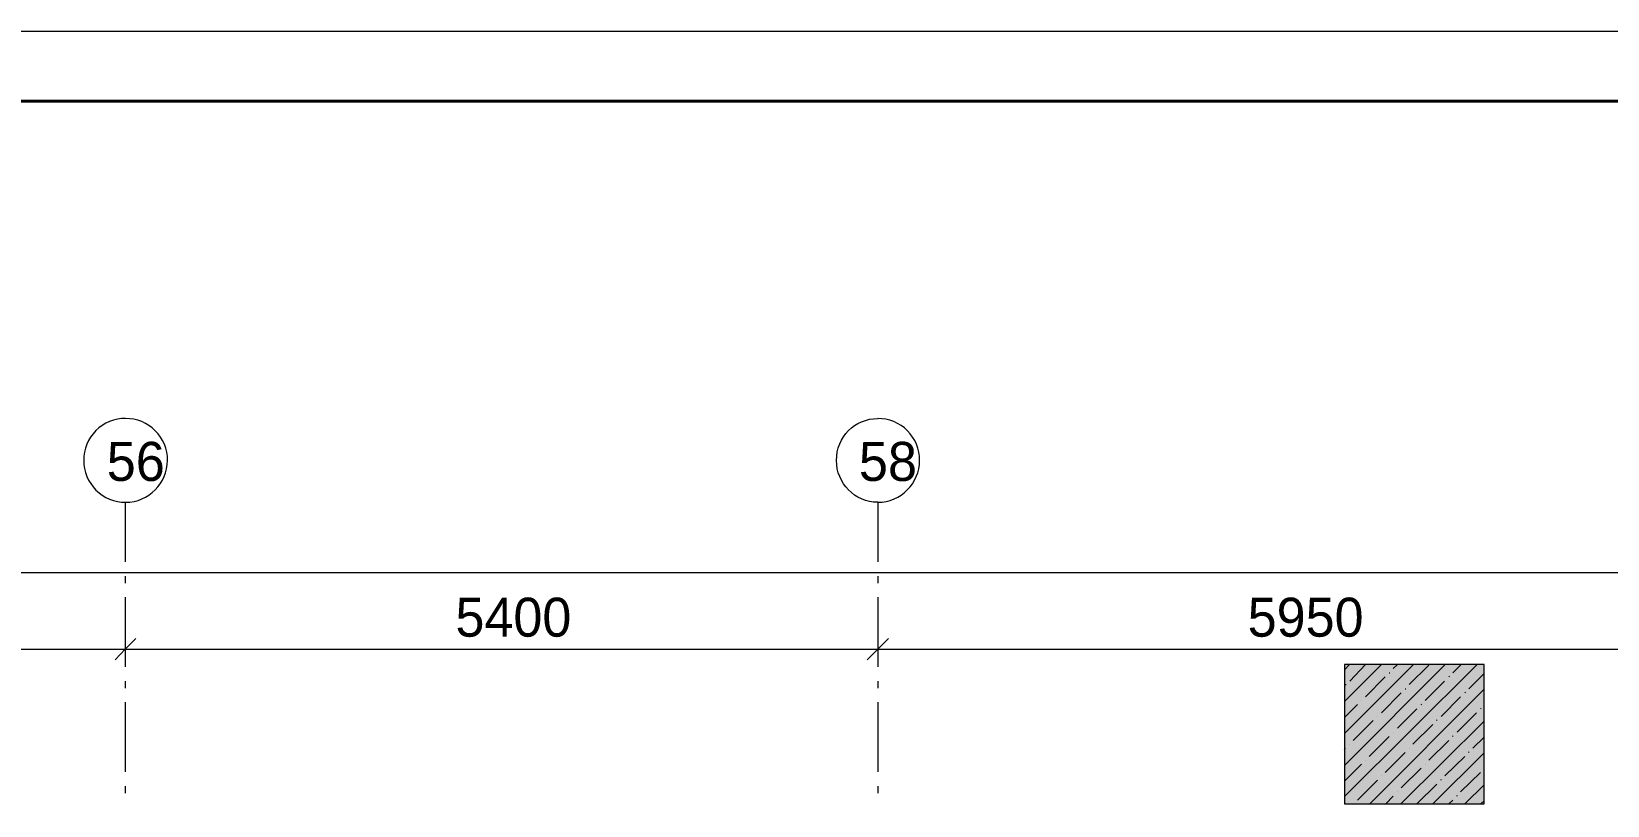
# Model space of a CAD drawing. Header units: millimetres. Extents: x -401725 to 250493, y 305116 to 802890.
# Drawn here: x -375102.384 to -375097.931, y 508989.055 to 508991.242 of the extents above; entities that cross this region are included whole.
import ezdxf

# ---------------------------------------------------------------- set-up
doc = ezdxf.new("R2010")
doc.units = ezdxf.units.MM
doc.layers.add('PDF _Геометрия', color=7, linetype='Continuous', true_color=0x1d1d1d)
doc.layers.add('PDF _Сплошная заливка', color=7, linetype='Continuous', true_color=0xffffff)
doc.layers.add('PDF _Текст', color=7, linetype='Continuous')

msp = doc.modelspace()

# ---------------------------------------------------------------- linework, layer by layer
at = {"layer": 'PDF _Геометрия', "color": 7, "lineweight": 18}
for points in [[(-375089.9816321799, 508991.2421178153), (-375136.7847276796, 508991.2421178153), (-375136.7847276796, 508958.1322002806)], [(-375102.1197903423, 508989.4971210027), (-375102.1480753689, 508989.467121861)], [(-375102.1196445361, 508989.4971121017), (-375102.089631261, 508989.5271147339)], [(-375099.9931830832, 508989.4971241816), (-375100.0232043904, 508989.4671231895)], [(-375099.9930711854, 508989.497117188), (-375099.9630273291, 508989.5271158656)]]:
    msp.add_lwpolyline(points, dxfattribs=at)
at = {"layer": 'PDF _Геометрия', "color": 7, "lineweight": 40}
msp.add_lwpolyline([(-375135.9980608094, 508991.0454510978), (-375090.1707627224, 508991.0454510978)], dxfattribs=at)
at = {"layer": 'PDF _Геометрия', "color": 7, "lineweight": 9}
msp.add_lwpolyline([(-375102.1181570162, 508990.1487875401, 0.4224558589751896), (-375102.2363867805, 508990.0304510723, 0.4171890384370481), (-375102.1181570161, 508989.9121146046, 0.4120706157694256), (-375101.9997138449, 508990.0304510723, 0.4173537753483175)], format="xyb", close=True, dxfattribs=at)
msp.add_lwpolyline([(-375099.9931681401, 508989.9121156199, 0.4117690205597173), (-375099.8747375808, 508990.0304510723, 0.4170599152337546), (-375099.99316814, 508990.1487865248)], format="xyb", dxfattribs=at)
for points in [[(-375102.1197903423, 508989.9104525643), (-375102.1197903423, 508989.7437856973)], [(-375099.9931830832, 508989.9104557432), (-375099.9931830832, 508989.7437833212)], [(-375133.7030747204, 508989.7137875422), (-375092.8583045762, 508989.7137875422)], [(-375102.1197903423, 508989.7037877372), (-375102.1197903423, 508989.6837861827)], [(-375099.9931830832, 508989.7037887968), (-375099.9931830832, 508989.6837896403)], [(-375102.1197903423, 508989.6437876354), (-375102.1197903423, 508989.4471195107)], [(-375099.9931830832, 508989.6437893308), (-375099.9931830832, 508989.4471159168)], [(-375103.2613919048, 508989.4971210027), (-375102.1197827384, 508989.4971210027)], [(-375102.1198683317, 508989.4971241816), (-375099.9930956996, 508989.4971241816)], [(-375102.1197903423, 508989.5387871841), (-375102.1197903423, 508989.4971210027), (-375102.1197903423, 508989.4487876365)], [(-375099.9931830832, 508989.5387928509), (-375099.9931830832, 508989.4971241816), (-375099.9931830832, 508989.4487876198)], [(-375099.993081358, 508989.4971195192), (-375097.6497755583, 508989.4971195192)], [(-375102.1197903423, 508989.4071219097), (-375102.1197903423, 508989.3871203553)], [(-375099.9931830832, 508989.4071248767), (-375099.9931830832, 508989.387123463)], [(-375102.1197903423, 508989.347121808), (-375102.1197903423, 508989.1504536833)], [(-375099.9931830832, 508989.3471230796), (-375099.9931830832, 508989.1504496656)], [(-375102.1197903423, 508989.1104579896), (-375102.1197903423, 508989.0904458017)], [(-375099.9931830832, 508989.1104586254), (-375099.9931830832, 508989.0904572117)]]:
    msp.add_lwpolyline(points, dxfattribs=at)
at = {"layer": 'PDF _Геометрия', "lineweight": 9}
for points in [[(-375098.6748237082, 508989.1687895852), (-375098.3897990652, 508989.4537953765)], [(-375098.6748135357, 508989.4387896191), (-375098.6598436463, 508989.453789916)], [(-375098.6747762364, 508989.2587835919), (-375098.4797208046, 508989.4537896629)], [(-375098.6746812928, 508989.3487809894), (-375098.5696452166, 508989.4537842418)], [(-375098.6745456592, 508989.0804443754), (-375098.2996052461, 508989.4537839511)], [(-375098.6597073345, 508989.407118095), (-375098.6147447671, 508989.4537878348)], [(-375098.5365587343, 508989.4421232406), (-375098.5248221823, 508989.4537893732)], [(-375098.4913147293, 508989.3971119322), (-375098.4362636886, 508989.4521112154)], [(-375098.3680576221, 508989.4304492074), (-375098.3447101489, 508989.4537848888)], [(-375098.6147074702, 508989.3621120848), (-375098.5595954791, 508989.4187812827)], [(-375098.5479282275, 508989.4304462404), (-375098.5462861487, 508989.4304462404)], [(-375098.4465522238, 508989.3521196972), (-375098.3914367148, 508989.407117438)], [(-375098.3797729812, 508989.4187866182), (-375098.3781236333, 508989.4204548158)], [(-375098.3230102859, 508989.3854542173), (-375098.2797791507, 508989.4287892986)], [(-375098.6712599333, 508989.3971129918), (-375098.6696230466, 508989.3971129918)], [(-375098.6031752165, 508989.0604534544), (-375098.2797685237, 508989.3837987235)], [(-375098.5697143875, 508989.3171202737), (-375098.5147724472, 508989.3737879544)], [(-375098.503104687, 508989.3854546412), (-375098.5014606796, 508989.3854546412)], [(-375098.401284483, 508989.3071151704), (-375098.3463403198, 508989.3621135727)], [(-375098.3346781733, 508989.3737827272), (-375098.3330268968, 508989.3754505165)], [(-375098.6748508349, 508989.3037874828), (-375098.6381078616, 508989.3404532257)], [(-375098.6264262202, 508989.3521184257), (-375098.6264262202, 508989.3521184257)], [(-375098.5246806147, 508989.2737819219), (-375098.469674206, 508989.3287836315)], [(-375098.458009879, 508989.3404501144), (-375098.4563639431, 508989.3421172124)], [(-375098.3565253683, 508989.2621233593), (-375098.3015170123, 508989.3171222743)], [(-375098.2895833653, 508989.3287773527), (-375098.2879301603, 508989.3304447281)], [(-375098.6497145231, 508989.2387818625), (-375098.5930121824, 508989.2954490524)], [(-375098.5813314122, 508989.307113475), (-375098.5813314122, 508989.307113475)], [(-375098.5148268278, 508989.0604534544), (-375098.2797722819, 508989.293795296)], [(-375098.4815660585, 508989.2287913823), (-375098.424847762, 508989.2837916581)], [(-375098.4131693842, 508989.2954557601), (-375098.4131693842, 508989.2971224574)], [(-375098.6598429682, 508989.228789475), (-375098.6598429682, 508989.228789475)], [(-375098.6049554085, 508989.1937911111), (-375098.5481863954, 508989.2504592512)], [(-375098.5365044808, 508989.2621246309), (-375098.5365044808, 508989.2621246309)], [(-375098.4365356765, 508989.183785584), (-375098.3797509831, 508989.2387866254)], [(-375098.3680711854, 508989.250452293), (-375098.3680711854, 508989.2521185839)], [(-375098.3114373421, 508989.2171213757), (-375098.279781755, 508989.2487887745)], [(-375098.6747999723, 508989.2137915688), (-375098.6715264958, 508989.2171258384)], [(-375098.6147447694, 508989.1837864317), (-375098.6147447694, 508989.1837864317)], [(-375098.5596910585, 508989.1487863723), (-375098.5030902335, 508989.2054529577)], [(-375098.4914096728, 508989.2171177729), (-375098.4914096728, 508989.2171177729)], [(-375098.4248237082, 508989.0604534544), (-375098.2797749686, 508989.2037918402)], [(-375098.3912713265, 508989.1387810572), (-375098.3346561328, 508989.1937827179)], [(-375098.3229763775, 508989.2054477662), (-375098.3229763775, 508989.2071136454)], [(-375098.6746507753, 508989.1237867538), (-375098.6264271526, 508989.1721180603)], [(-375098.5696499615, 508989.1387810572), (-375098.5696499615, 508989.1387810572)], [(-375098.5146606765, 508989.1054471729), (-375098.4579934546, 508989.1604472992)], [(-375098.4463114741, 508989.1721138819), (-375098.4463114741, 508989.1721138819)], [(-375098.3465122119, 508989.0937909415), (-375098.2898308968, 508989.148790711)], [(-375098.6380500266, 508989.0704469016), (-375098.5813323, 508989.127113062)], [(-375098.52482303, 508989.0937890342), (-375098.52482303, 508989.0937890342)], [(-375098.469901562, 508989.0604570571), (-375098.4131679431, 508989.1154580642)], [(-375098.4014879335, 508989.1271235543), (-375098.4014879335, 508989.1287883469)], [(-375098.3348205886, 508989.0604534544), (-375098.2797776672, 508989.1137883939)], [(-375098.6481615175, 508989.0604557856), (-375098.6481615175, 508989.0604557856)], [(-375098.5580939719, 508989.0604581168), (-375098.5365065153, 508989.0821230067)], [(-375098.3798577522, 508989.0604523948), (-375098.3680735166, 508989.0704524971)], [(-375098.3563897347, 508989.082117544), (-375098.3563897347, 508989.0837842844)], [(-375098.2897020448, 508989.0604534544), (-375098.2797801444, 508989.0687878507)]]:
    msp.add_lwpolyline(points, dxfattribs=at)
at = {"layer": 'PDF _Геометрия', "color": 7, "lineweight": 20}
for points in [[(-375098.6747830181, 508989.4537864656), (-375098.6747830181, 508989.0604624891)], [(-375098.2797804411, 508989.4537875252), (-375098.6747665654, 508989.4537875252)], [(-375098.2797804411, 508989.0604534544), (-375098.2797804411, 508989.4538024817)], [(-375098.6747525005, 508989.0604534544), (-375098.2797663762, 508989.0604534544)]]:
    msp.add_lwpolyline(points, dxfattribs=at)
at = {"layer": 'PDF _Геометрия', "color": 7, "lineweight": 9}
for points in [[(-375100.1097871533, 508990.0304510723), (-375100.1097871533, 508990.0971186471), (-375100.0581577621, 508990.1487865248), (-375099.9931681401, 508990.1487865248)], [(-375099.9931681401, 508989.9121156199), (-375100.0581577621, 508989.9121156199), (-375100.1097871533, 508989.9654501303), (-375100.1097871533, 508990.0304510723)]]:
    msp.add_open_spline(points, degree=3, dxfattribs=at)
at = {"layer": 'PDF _Сплошная заливка', "lineweight": 5, "transparency": 33554559}
msp.add_solid([(-375098.6747525005, 508989.4537875252), (-375098.2797663762, 508989.4537875252), (-375098.6747525005, 508989.0604384979), (-375098.2797663762, 508989.0604384979)], dxfattribs=at)

# ---------------------------------------------------------------- texts
at = {"layer": 'PDF _Текст', "attachment_point": 4, "style": ''}
for s, insert, char_height in [('56', (-375102.1714091303, 508990.0267503921), 0.1103358192162381), ('58', (-375100.0464091303, 508990.0267503921), 0.1103358192162381), ('5400', (-375101.1862711909, 508989.5866384901), 0.1100871794753604), ('5950', (-375098.9480374127, 508989.5866384901), 0.1100871794753604)]:
    msp.add_mtext(s, dxfattribs=dict(at, insert=insert, char_height=char_height))

doc.saveas('drawing.dxf')
